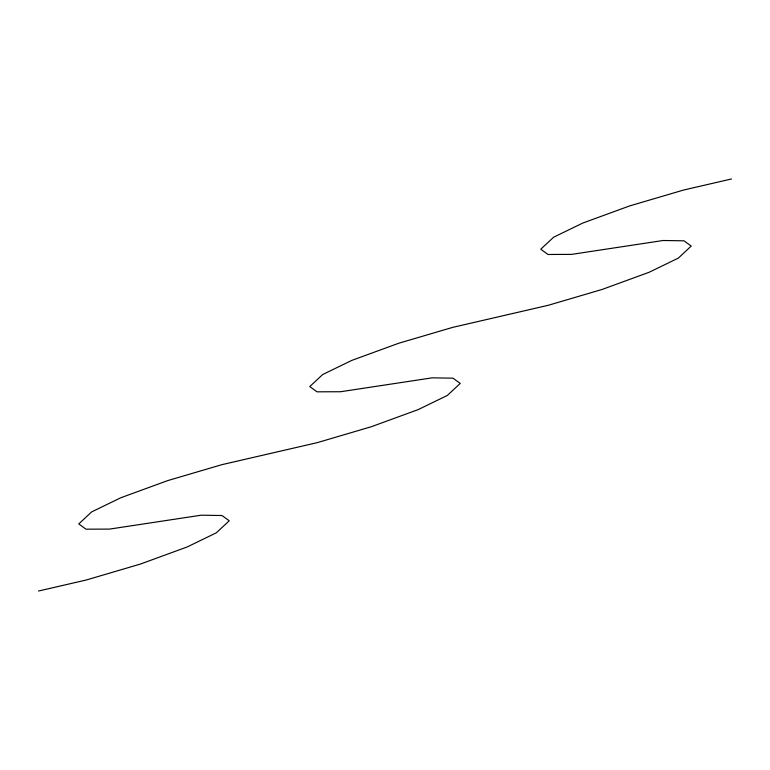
<?xml version="1.0" encoding="UTF-8"?>
<svg xmlns="http://www.w3.org/2000/svg" width="770" height="770" viewBox="0 0 770 770"><rect width="100%" height="100%" fill="white"/><g stroke="black" fill="none" stroke-linecap="round" stroke-linejoin="round"><path stroke-width="1.16" d="M731.5 178.967L683.779 189.988L629.677 205.908L582.803 223.05L553.668 237.189L540.761 249.22L547.999 254.475L571.561 254.389L663.191 240.49L684.001 240.817L691.239 246.073L678.332 258.104L649.197 272.243L602.323 289.385L548.221 305.305L452.779 327.346L398.677 343.266L351.803 360.399L322.668 374.538L309.761 386.569L316.999 391.824L340.561 391.738L432.191 377.839L453.001 378.176L460.239 383.431L447.332 395.462L418.197 409.601L371.323 426.734L317.221 442.654L221.779 464.695L167.677 480.615L120.803 497.757L91.668 511.896L78.761 523.927L85.999 529.183L109.561 529.096L201.191 515.197L222.001 515.525L229.239 520.78L216.332 532.811L187.197 546.95L140.323 564.092L86.221 580.012L38.5 591.033"/></g></svg>
